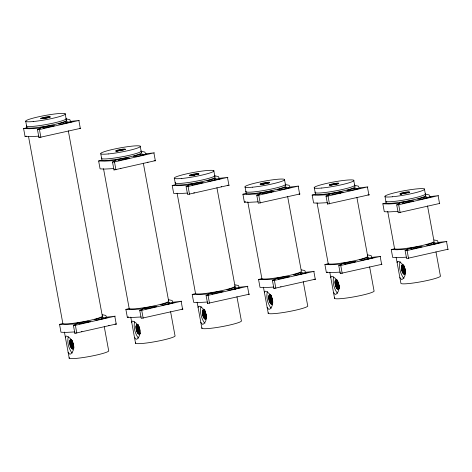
<?xml version="1.0" encoding="UTF-8"?>
<svg xmlns="http://www.w3.org/2000/svg" width="472" height="472" viewBox="0 0 472 472"><rect width="100%" height="100%" fill="white"/><g stroke="black" fill="none" stroke-linecap="round" stroke-linejoin="round"><path stroke-width="0.71" d="M65.396 337.397L65.844 336.223L66.375 336.064C73.213 338.318 76.552 348.832 70.818 353.923L69.709 354.218L68.121 352.248L64.422 332.07M131.741 322.447L132.19 321.273L132.72 321.113C139.553 323.367 142.892 333.881 137.163 338.973L136.054 339.268L134.467 337.297L130.762 317.119M198.087 307.496L198.529 306.322L199.066 306.163C205.898 308.417 209.238 318.93 203.509 324.022L202.394 324.317L200.812 322.346L197.107 302.168M264.432 292.546L264.875 291.372L265.406 291.212C272.244 293.466 275.583 303.98 269.848 309.072L268.739 309.366L267.152 307.396L263.453 287.218M330.772 277.595L331.22 276.421L331.751 276.262C338.583 278.515 341.923 289.029 336.194 294.121L335.085 294.416L333.498 292.445L329.792 272.267M397.117 262.644L397.56 261.47L398.097 261.311C404.929 263.565 408.268 274.079 402.539 279.17L401.424 279.465L399.843 277.495L396.138 257.317M79.396 128.29L80.736 128.307L38.975 137.559L37.453 129.617L40.574 128.301A3.28 0.348 -10.4 0 0 40.344 128.124L29.553 128.732L23.6 128.573L25.051 136.467L29.647 136.662L38.875 136.166M38.905 137.511L39.642 137.11M155.518 160.622L114.012 169.973L112.489 162.032L115.61 160.716A3.28 0.348 -10.4 0 0 115.38 160.533L104.589 161.147L98.636 160.982L100.088 168.876L104.684 169.07L113.911 168.575M113.941 169.926L114.307 169.672M116.413 323.975L74.906 333.326L73.384 325.385L76.505 324.069A3.28 0.348 -10.4 0 0 76.275 323.886L65.484 324.5L59.531 324.341L60.976 332.229L65.573 332.43L74.806 331.928M74.83 333.279L75.201 333.026M181.95 309.072L183.024 309.089L141.252 318.376L139.73 310.434L142.851 309.119A3.28 0.348 -10.4 0 0 142.621 308.936L131.824 309.549L125.871 309.39L127.322 317.278L131.918 317.479L141.146 316.977M229.103 185.136L187.602 194.493L186.08 186.552L189.201 185.23A3.28 0.348 -10.4 0 0 188.971 185.053L178.174 185.661L172.221 185.502L173.672 193.396L178.268 193.591L187.496 193.095M248.95 294.074L249.352 294.174L207.597 303.425L206.069 295.484L209.19 294.168A3.28 0.348 -10.4 0 0 208.966 293.985L198.169 294.599L192.216 294.44L193.667 302.334L198.264 302.528L207.491 302.027M207.521 303.378L207.887 303.13M298.994 193.921L300.068 193.939L258.29 203.22L256.768 195.278L259.889 193.962A3.28 0.348 -10.4 0 0 259.659 193.785L248.868 194.393L242.915 194.234L244.36 202.128L248.956 202.323L258.19 201.827M315.562 279.129L273.937 288.475L272.415 280.533L275.536 279.217A3.28 0.348 -10.4 0 0 275.306 279.035L264.515 279.648L258.562 279.489L260.007 287.383L264.603 287.578L273.837 287.076M273.86 288.427L274.232 288.18M367.948 194.788L369.305 194.771L327.533 204.057L326.01 196.116L329.132 194.8A3.28 0.348 -10.4 0 0 328.901 194.623L318.11 195.231L312.157 195.072L313.603 202.966L318.199 203.161L327.426 202.665M327.456 204.01L327.993 203.692M381.234 264.196L382.043 264.273L340.282 273.524L338.76 265.583L341.881 264.267A3.28 0.348 -10.4 0 0 341.651 264.084L330.854 264.698L324.907 264.538L326.353 272.433L330.949 272.627L340.176 272.126M340.206 273.477L340.943 273.076M439.727 203.438L398.221 212.789L396.698 204.848L399.819 203.532A3.28 0.348 -10.4 0 0 399.589 203.349L388.798 203.963L382.845 203.804L384.296 211.698L388.887 211.893L398.12 211.391M448.129 249.222L406.628 258.573L405.1 250.632L408.221 249.316A3.28 0.348 -10.4 0 0 407.997 249.133L397.2 249.747L391.247 249.588L392.698 257.482L397.294 257.677L406.522 257.175M68.287 336.743C67.012 341.905 68.499 347.628 71.307 352.053A9.281 3.263 77.3 0 0 72.293 353.032M134.632 321.792C133.352 326.954 134.845 332.677 137.653 337.102A9.281 3.263 77.3 0 0 138.638 338.082M201.107 306.428C199.573 311.679 201.131 317.615 203.992 322.152A9.281 3.263 77.3 0 0 204.978 323.131M267.453 291.478C265.919 296.729 267.476 302.664 270.338 307.201A9.281 3.263 77.3 0 0 271.323 308.181M333.663 276.94C332.382 282.103 333.875 287.832 336.683 292.251A9.281 3.263 77.3 0 0 337.669 293.23M400.138 261.577C398.604 266.833 400.162 272.763 403.023 277.3A9.281 3.263 77.3 0 0 404.008 278.279M109.044 325.45L108.749 325.55M37.477 129.647L39.447 129.517L79.302 120.384L71.72 121.28A3.28 0.348 -10.4 0 1 70.499 121.328L69.844 119.652L66.357 118.938M112.489 162.032L114.484 161.931L154.338 152.792L146.757 153.695A3.28 0.348 -10.4 0 1 145.535 153.742L144.88 152.067L141.393 151.347M186.08 186.552L188.068 186.446L227.929 177.313L220.347 178.215A3.28 0.348 -10.4 0 1 219.126 178.257L218.465 176.587L214.978 175.867M256.792 195.308L258.762 195.178L298.617 186.045L291.035 186.947A3.28 0.348 -10.4 0 1 289.814 186.989L289.159 185.313L285.666 184.599M326.01 196.116L328.005 196.016L367.859 186.882L360.278 187.779A3.28 0.348 -10.4 0 1 359.056 187.827L358.396 186.151L354.909 185.437M73.408 325.414L75.378 325.285L115.233 316.146L107.651 317.048A3.28 0.348 -10.4 0 1 106.43 317.096L105.775 315.42L102.282 314.706M139.73 310.434L141.718 310.334L181.578 301.195L173.997 302.098A3.28 0.348 -10.4 0 1 172.77 302.145L172.115 300.469L168.628 299.755M396.722 204.877L398.692 204.748L438.547 195.609L430.966 196.511A3.28 0.348 -10.4 0 1 429.744 196.558L429.089 194.883L425.602 194.169M206.093 295.513L208.063 295.383L247.918 286.244L240.342 287.147A3.28 0.348 -10.4 0 1 239.115 287.194L238.46 285.519L234.973 284.805M272.438 280.563L274.409 280.433L314.263 271.294L306.682 272.197A3.28 0.348 -10.4 0 1 305.461 272.244L304.806 270.568L301.313 269.854M338.76 265.583L340.749 265.482L380.609 256.343L373.027 257.246A3.28 0.348 -10.4 0 1 371.806 257.293L371.145 255.617L367.658 254.904M405.1 250.632L407.094 250.532L446.949 241.393L439.373 242.295A3.28 0.348 -10.4 0 1 438.146 242.343L437.491 240.667L434.004 239.953M65.885 121.764L58.327 123.941L61.165 124.201L71.703 121.764L67.761 122.095A5.705 0.608 -10.4 0 1 67.136 122.036C67.832 120.354 63.956 123.186 66.794 123.21M140.921 154.179L133.364 156.35L136.201 156.615L146.739 154.179L142.798 154.503A5.705 0.608 -10.4 0 1 142.172 154.45C143.11 153.135 139.057 154.568 141.382 155.719M214.506 178.693L206.954 180.87L209.792 181.136L220.324 178.693L216.382 179.024A5.705 0.608 -10.4 0 1 215.763 178.965C216.672 177.773 212.896 178.805 214.795 180.274M285.194 187.425L277.642 189.602L280.48 189.862L291.012 187.425L287.07 187.756A5.705 0.608 -10.4 0 1 286.451 187.697C286.97 185.915 283.412 189.148 286.238 188.841M354.437 188.263L346.885 190.44L349.722 190.7L360.254 188.263L356.313 188.593A5.705 0.608 -10.4 0 1 355.693 188.535C356.454 186.953 352.442 189.396 355.209 189.732M425.13 196.995L417.572 199.166L420.41 199.432L430.948 196.995L427.007 197.325A5.705 0.608 -10.4 0 1 426.381 197.267C427.29 196.075 423.52 197.107 425.419 198.576M101.81 317.532L94.258 319.703L97.096 319.969L107.628 317.532L103.687 317.863A5.705 0.608 -10.4 0 1 103.067 317.803C103.952 316.618 100.235 317.632 102.105 319.107M168.156 302.582L160.604 304.753L163.442 305.018L173.973 302.582L170.032 302.912A5.705 0.608 -10.4 0 1 169.413 302.853C169.955 301.083 166.35 304.287 169.2 303.998M234.501 287.631L226.949 289.802L229.781 290.068L240.319 287.631L236.378 287.961A5.705 0.608 -10.4 0 1 235.752 287.902C236.637 286.716 232.926 287.725 234.79 289.206M300.847 272.68L293.289 274.851L296.127 275.117L306.658 272.68L302.717 273.011A5.705 0.608 -10.4 0 1 302.098 272.952C302.989 271.66 299.024 273.052 301.307 274.22M367.186 257.73L359.634 259.901L362.472 260.166L373.004 257.73L369.063 258.06A5.705 0.608 -10.4 0 1 368.443 258.001C369.204 255.806 364.791 259.789 368.349 259.122M433.532 242.779L425.98 244.95L428.812 245.216L439.349 242.779L435.408 243.109A5.705 0.608 -10.4 0 1 434.783 243.05C435.691 241.859 431.921 242.891 433.821 244.36M148.037 162.138L147.6 162.268M221.545 186.688L221.191 186.782M23.6 128.573L26.922 127.741A20.178 2.142 -10.4 0 0 48.988 125.646A20.178 2.142 -10.4 0 0 66.34 120.077M25.051 136.467L26.279 136.113M98.636 160.982L101.958 160.155A20.178 2.142 -10.4 0 0 124.024 158.055A20.178 2.142 -10.4 0 0 141.376 152.485M172.221 185.502L175.543 184.676A20.178 2.142 -10.4 0 0 197.609 182.575A20.178 2.142 -10.4 0 0 214.966 177.006M242.915 194.234L246.231 193.402A20.178 2.142 -10.4 0 0 268.303 191.307A20.178 2.142 -10.4 0 0 285.654 185.738M244.36 202.128L245.587 201.774M312.157 195.072L315.473 194.24A20.178 2.142 -10.4 0 0 337.539 192.145A20.178 2.142 -10.4 0 0 354.897 186.576M382.845 203.804L386.167 202.972A20.178 2.142 -10.4 0 0 408.233 200.877A20.178 2.142 -10.4 0 0 425.585 195.302M59.531 324.341L62.847 323.509A20.178 2.142 -10.4 0 0 84.919 321.408A20.178 2.142 -10.4 0 0 102.271 315.839M125.871 309.39L129.192 308.558A20.178 2.142 -10.4 0 0 151.258 306.458A20.178 2.142 -10.4 0 0 168.616 300.888M192.216 294.44L195.538 293.608A20.178 2.142 -10.4 0 0 217.604 291.507A20.178 2.142 -10.4 0 0 234.956 285.938M127.322 317.278L128.549 316.924M258.562 279.489L261.877 278.657A20.178 2.142 -10.4 0 0 283.949 276.557A20.178 2.142 -10.4 0 0 301.301 270.987L287.619 196.452M324.907 264.538L328.223 263.706A20.178 2.142 -10.4 0 0 350.289 261.612A20.178 2.142 -10.4 0 0 367.647 256.036M391.247 249.588L394.568 248.756A20.178 2.142 -10.4 0 0 416.634 246.661A20.178 2.142 -10.4 0 0 433.986 241.086L427.532 205.922M326.353 272.433L327.58 272.073M425.903 198.464L426.493 198.352M434.305 244.248L434.977 244.124M235.274 289.1L235.764 289.006M51.696 125.434L40.149 127.599L43.4 127.387A5.705 0.608 -10.4 0 1 44.02 127.44L43.448 128.083L54.534 125.7L51.696 125.434L51.89 126.484M126.732 157.849L115.186 160.008L118.437 159.796A5.705 0.608 -10.4 0 1 119.056 159.855L118.496 160.468L129.57 158.108L126.732 157.849L126.927 158.899M200.317 182.363L188.759 184.54L192.021 184.316A5.705 0.608 -10.4 0 1 192.647 184.375L192.069 185.018L203.155 182.629L200.317 182.363L200.512 183.419M271.011 191.095L259.452 193.272L262.715 193.048A5.705 0.608 -10.4 0 1 263.335 193.107L262.762 193.744L273.848 191.361L271.011 191.095L271.205 192.151M340.253 191.933L328.707 194.098L331.952 193.886A5.705 0.608 -10.4 0 1 332.577 193.939L332.017 194.594L343.085 192.198L340.253 191.933L340.542 193.514M410.941 200.665L399.383 202.836L402.646 202.612A5.705 0.608 -10.4 0 1 403.265 202.671L402.693 203.314L413.779 200.93L410.941 200.665L411.136 201.715M419.342 246.449L407.796 248.608L411.047 248.396A5.705 0.608 -10.4 0 1 411.672 248.455L411.094 249.098L422.18 246.714L419.342 246.449L419.537 247.499M353.003 261.399L341.457 263.559L344.702 263.346A5.705 0.608 -10.4 0 1 345.327 263.405L344.796 264.066L355.835 261.659L353.003 261.399L353.192 262.45M286.657 276.35L275.099 278.521L278.362 278.297A5.705 0.608 -10.4 0 1 278.981 278.356L278.409 278.999L289.495 276.61L286.657 276.35L286.852 277.4M220.312 291.301L208.766 293.46L212.017 293.248A5.705 0.608 -10.4 0 1 212.636 293.307L212.064 293.95L223.15 291.56L220.312 291.301L220.507 292.351M153.966 306.251L142.426 308.411L145.671 308.198A5.705 0.608 -10.4 0 1 146.296 308.257L145.736 308.912L156.804 306.511L153.966 306.251L154.161 307.301M87.627 321.202L76.069 323.373L79.331 323.149A5.705 0.608 -10.4 0 1 79.951 323.208L79.379 323.851L90.459 321.462L87.627 321.202L87.821 322.252M280.988 286.746L280.657 286.811M81.957 331.598L81.479 331.686M120.891 168.28L120.584 168.333M194.476 192.8L193.738 192.918M227.351 185.301L227.705 185.254M154.114 160.74L154.433 160.698M314.039 279.241L314.358 279.2M115.009 324.093L115.61 324.022M438.14 195.856L439.585 203.751M446.541 241.64L447.993 249.535M424.428 188.989L425.691 195.88M435.969 251.883L440.364 275.819A20.178 2.142 -10.4 0 1 423.006 281.389A20.178 2.142 -10.4 0 1 400.94 283.489L399.843 277.495M398.692 204.748L400.138 212.642M407.094 250.532L408.546 258.426M385.004 196.659L386.267 203.544M387.718 211.438L394.568 248.756M367.452 187.124L368.897 195.019M380.196 256.591L381.647 264.485M353.734 180.257L354.873 186.44M356.867 197.308L367.629 255.966M369.623 266.833L374.019 290.77A20.178 2.142 -10.4 0 1 354.071 296.829A20.178 2.142 -10.4 0 1 334.66 297.861M328.005 196.016L329.45 203.91M340.749 265.482L342.2 273.377M314.317 187.927L315.585 194.836M317.048 202.801L328.341 264.355M333.498 292.445L334.601 298.44M298.21 186.292L299.655 194.187M313.856 271.542L315.302 279.436M284.492 179.419L285.631 185.602M303.284 281.784L307.673 305.72A20.178 2.142 -10.4 0 1 287.731 311.78A20.178 2.142 -10.4 0 1 268.314 312.812M258.762 195.178L260.208 203.072M274.409 280.433L275.854 288.327M245.074 187.089L246.343 193.992M247.8 201.951L262.001 279.318M267.152 307.396L268.255 313.39M227.516 177.56L228.967 185.455M247.511 286.492L248.962 294.386M213.804 170.687L214.937 176.87M216.925 187.703L235.08 286.61M236.938 296.735L241.334 320.671A20.178 2.142 -10.4 0 1 221.386 326.73A20.178 2.142 -10.4 0 1 201.975 327.757M188.068 186.446L189.52 194.34M208.063 295.383L209.515 303.278M174.386 178.357L175.519 184.54M177.106 193.201L195.526 293.56M200.812 322.346L201.91 328.341M153.931 153.04L155.376 160.934M181.165 301.443L182.617 309.337M140.219 146.172L141.352 152.356M143.346 163.218L168.598 300.817M170.593 311.685L174.988 335.621A20.178 2.142 -10.4 0 1 155.04 341.681A20.178 2.142 -10.4 0 1 135.629 342.707M114.484 161.931L115.929 169.826M141.718 310.334L143.169 318.228M100.796 153.837L101.934 160.026M103.527 168.716L129.31 309.207M134.467 337.297L135.57 343.291M78.895 120.625L80.34 128.52M114.826 316.393L116.271 324.288M65.183 113.758L66.452 120.673M68.316 130.827L102.389 316.482M104.253 326.636L108.643 350.572A20.178 2.142 -10.4 0 1 88.701 356.631A20.178 2.142 -10.4 0 1 69.284 357.658M39.447 129.517L40.893 137.411M75.378 325.285L76.824 333.179M25.759 121.428L27.028 128.337M28.491 136.32L62.835 323.426M68.121 352.248L69.225 358.242M285.365 184.157A20.178 2.142 -10.4 0 1 265.417 190.216A20.178 2.142 -10.4 0 1 246.006 191.243M260.479 184.239A4.844 0.513 -10.4 0 1 266.143 182.912A4.844 0.513 -10.4 0 1 269.571 182.87M261.494 184.369A4.437 0.472 -10.4 0 1 268.981 183.13M263.234 184.275A4.844 0.513 -10.4 0 1 264.438 184.021M265.683 183.797A4.844 0.513 -10.4 0 1 266.875 183.62M272.415 303.638A4.844 1.699 77.3 0 1 269.005 299.289A4.844 1.699 77.3 0 1 270.91 295.437M272.261 298.387A4.844 1.699 77.3 0 1 272.545 299.62M272.645 303.207A4.437 1.558 77.3 0 1 269.524 299.218A4.437 1.558 77.3 0 1 271.264 295.684M271.896 303.821A4.844 1.699 77.3 0 1 269.742 299.124A4.844 1.699 77.3 0 1 270.214 294.67M272.12 303.142A4.844 1.699 77.3 0 1 270.385 295.655M272.497 302.723A4.437 1.558 77.3 0 1 271.117 295.207M272.35 302.186A4.844 1.699 77.3 0 1 271.022 296.445M272.68 303.549A4.437 1.558 77.3 0 1 270.379 299.62A4.437 1.558 77.3 0 1 270.692 294.97M272.238 299.856A4.844 1.699 77.3 0 1 271.955 298.623M272.35 300.912A4.437 1.558 77.3 0 1 271.553 296.569M354.608 184.994A20.178 2.142 -10.4 0 1 334.66 191.048A20.178 2.142 -10.4 0 1 315.249 192.08M338.813 183.708A4.844 0.513 -10.4 0 1 338.477 183.897M329.385 185.266A4.844 0.513 -10.4 0 1 333.533 184.068A4.844 0.513 -10.4 0 1 338.518 183.49M330.736 185.207A4.437 0.472 -10.4 0 1 337.669 183.962M334.919 184.635A4.844 0.513 -10.4 0 1 336.117 184.458M338.89 284.669A4.844 1.699 77.3 0 1 337.504 289.035A4.844 1.699 77.3 0 1 335.149 281.99A4.844 1.699 77.3 0 1 337.757 281.271M338.217 282.28A4.844 1.699 77.3 0 1 338.607 283.436M339.197 287.595A4.437 1.558 77.3 0 1 336.129 285.401A4.437 1.558 77.3 0 1 337.138 280.268M338.725 289.076A4.844 1.699 77.3 0 1 336.371 285.407A4.844 1.699 77.3 0 1 336.217 280.156M338.973 288.705A4.844 1.699 77.3 0 1 336.955 284.628A4.844 1.699 77.3 0 1 336.955 279.99M339.315 288.245A4.437 1.558 77.3 0 1 337.25 280.911M338.695 287.236A4.844 1.699 77.3 0 1 337.462 280.539M339.02 288.598A4.437 1.558 77.3 0 1 336.719 284.675A4.437 1.558 77.3 0 1 337.037 280.02M338.967 286.067A4.844 1.699 77.3 0 1 338.135 282.457M339.114 286.887A4.437 1.558 77.3 0 1 337.893 281.619M214.672 175.425A20.178 2.142 -10.4 0 1 194.73 181.484A20.178 2.142 -10.4 0 1 175.313 182.517M189.437 175.838A4.844 0.513 -10.4 0 1 194.847 174.28A4.844 0.513 -10.4 0 1 198.547 174.327M190.228 175.855A4.437 0.472 -10.4 0 1 196.942 174.445M197.738 174.392A4.437 0.472 -10.4 0 1 198.293 174.398M191.455 175.808A4.844 0.513 -10.4 0 1 192.541 175.543M193.744 175.289A4.844 0.513 -10.4 0 1 194.989 175.065M206.069 318.588A4.844 1.699 77.3 0 1 203.332 316.629A4.844 1.699 77.3 0 1 202.795 310.222A4.844 1.699 77.3 0 1 205.532 312.181M206.205 314.57A4.844 1.699 77.3 0 1 206.299 317.868M206.512 317.497A4.437 1.558 77.3 0 1 204.37 317.55A4.437 1.558 77.3 0 1 203.013 311.709A4.437 1.558 77.3 0 1 204.925 310.635M205.55 318.771A4.844 1.699 77.3 0 1 203.526 314.694A4.844 1.699 77.3 0 1 203.532 310.057M206.288 318.606A4.844 1.699 77.3 0 1 204.264 314.529A4.844 1.699 77.3 0 1 204.27 309.892M206.624 318.146A4.437 1.558 77.3 0 1 204.771 314.405A4.437 1.558 77.3 0 1 204.771 310.157M206.512 317.927A4.844 1.699 77.3 0 1 204.777 310.44M205.886 318.311A4.437 1.558 77.3 0 1 203.827 313.438A4.437 1.558 77.3 0 1 204.742 309.815M206.282 315.969A4.844 1.699 77.3 0 1 205.609 313.573M206.429 316.789A4.437 1.558 77.3 0 1 205.208 311.52M141.087 150.91A20.178 2.142 -10.4 0 1 121.139 156.964A20.178 2.142 -10.4 0 1 101.728 157.996M115.846 151.323A4.844 0.513 -10.4 0 1 121.257 149.76A4.844 0.513 -10.4 0 1 124.962 149.813M116.637 151.335A4.437 0.472 -10.4 0 1 123.351 149.931M120.159 150.774A4.844 0.513 -10.4 0 1 121.404 150.55M139.954 332.819A4.844 1.699 77.3 0 1 137.293 332.276A4.844 1.699 77.3 0 1 136.361 325.379A4.844 1.699 77.3 0 1 139.187 327.131M139.576 328.288A4.844 1.699 77.3 0 1 139.859 329.521M139.96 333.108A4.437 1.558 77.3 0 1 136.833 329.12A4.437 1.558 77.3 0 1 138.579 325.586M140.125 333.804A4.844 1.699 77.3 0 1 137.187 329.645A4.844 1.699 77.3 0 1 137.954 324.453M139.942 333.556A4.844 1.699 77.3 0 1 137.918 329.48A4.844 1.699 77.3 0 1 137.924 324.836M139.812 332.624A4.437 1.558 77.3 0 1 138.432 325.108M139.665 332.087A4.844 1.699 77.3 0 1 138.331 326.347M139.989 333.45A4.437 1.558 77.3 0 1 137.688 329.521A4.437 1.558 77.3 0 1 138.007 324.872M139.936 330.919A4.844 1.699 77.3 0 1 139.104 327.308M139.659 330.813A4.437 1.558 77.3 0 1 138.862 326.471M73.384 348.489A4.844 1.699 77.3 0 1 70.104 344.761A4.844 1.699 77.3 0 1 71.366 339.775M73.679 345.693A4.844 1.699 77.3 0 1 73.614 347.77M73.302 348.454A4.437 1.558 77.3 0 1 70.611 344.643A4.437 1.558 77.3 0 1 71.319 339.881M73.827 347.398A4.437 1.558 77.3 0 1 73.614 348.059M72.865 348.672A4.844 1.699 77.3 0 1 70.711 343.976A4.844 1.699 77.3 0 1 71.183 339.521M73.089 347.994A4.844 1.699 77.3 0 1 71.355 340.507M73.939 348.047A4.437 1.558 77.3 0 1 71.88 340.713M73.319 347.038A4.844 1.699 77.3 0 1 72.092 340.341M73.201 348.212A4.437 1.558 77.3 0 1 71.231 343.905A4.437 1.558 77.3 0 1 71.661 339.822M73.597 345.87A4.844 1.699 77.3 0 1 72.924 343.474M73.738 346.69A4.437 1.558 77.3 0 1 72.523 341.421M66.05 118.496A20.178 2.142 -10.4 0 1 46.103 124.549A20.178 2.142 -10.4 0 1 26.692 125.581M40.828 118.767A4.844 0.513 -10.4 0 1 46.221 117.345A4.844 0.513 -10.4 0 1 50.256 117.209M42.185 118.708A4.437 0.472 -10.4 0 1 49.112 117.463M43.92 118.614A4.844 0.513 -10.4 0 1 45.123 118.36M46.368 118.136A4.844 0.513 -10.4 0 1 47.566 117.959M425.296 193.727A20.178 2.142 -10.4 0 1 407.944 199.296A20.178 2.142 -10.4 0 1 385.878 201.391M405.1 273.736A4.844 1.699 77.3 0 1 402.362 271.778A4.844 1.699 77.3 0 1 401.825 265.37A4.844 1.699 77.3 0 1 404.563 267.329M404.947 268.485A4.844 1.699 77.3 0 1 405.236 269.718M405.401 270.94A4.844 1.699 77.3 0 1 405.43 272.067M405.336 273.306A4.437 1.558 77.3 0 1 402.209 269.317A4.437 1.558 77.3 0 1 403.955 265.783M405.607 270.739A4.437 1.558 77.3 0 1 405.542 272.645M404.581 273.919A4.844 1.699 77.3 0 1 402.557 269.842A4.844 1.699 77.3 0 1 402.563 265.205M405.318 273.754A4.844 1.699 77.3 0 1 403.294 269.677A4.844 1.699 77.3 0 1 403.3 265.04M405.183 272.822A4.437 1.558 77.3 0 1 403.802 265.305M405.035 272.291A4.844 1.699 77.3 0 1 403.707 266.544M405.365 273.648A4.437 1.558 77.3 0 1 403.064 269.724A4.437 1.558 77.3 0 1 403.377 265.069M404.929 269.954A4.844 1.699 77.3 0 1 404.474 267.506M405.46 271.937A4.437 1.558 77.3 0 1 404.238 266.668M409.165 192.629A4.844 0.513 -10.4 0 1 408.534 192.859M401.843 194.163A4.844 0.513 -10.4 0 1 402.457 193.184A4.844 0.513 -10.4 0 1 409.519 192.299M400.846 194.151A4.437 0.472 -10.4 0 1 401.43 193.939M402.244 193.703A4.437 0.472 -10.4 0 1 408.917 192.7M252.514 187.195A20.178 2.142 -10.4 0 0 284.433 180.003A20.178 2.142 -10.4 0 0 257.405 182.57A20.178 2.142 -10.4 0 0 252.514 187.195M261.842 184.198A4.844 0.513 -10.4 0 0 269.5 182.475A4.844 0.513 -10.4 0 0 263.016 183.089A4.844 0.513 -10.4 0 0 261.842 184.198M268.621 296.988A4.844 1.699 77.3 0 0 271.459 304.233A4.844 1.699 77.3 0 0 271.689 297.272A4.844 1.699 77.3 0 0 268.621 296.988M321.757 188.033A20.178 2.142 -10.4 0 0 353.675 180.841A20.178 2.142 -10.4 0 0 326.648 183.407A20.178 2.142 -10.4 0 0 321.757 188.033M331.078 185.036A4.844 0.513 -10.4 0 0 338.743 183.313A4.844 0.513 -10.4 0 0 332.253 183.927A4.844 0.513 -10.4 0 0 331.078 185.036M334.967 282.038A4.844 1.699 77.3 0 0 337.804 289.283A4.844 1.699 77.3 0 0 338.035 282.321A4.844 1.699 77.3 0 0 334.967 282.038M181.826 178.463A20.178 2.142 -10.4 0 0 213.745 171.271A20.178 2.142 -10.4 0 0 186.717 173.838A20.178 2.142 -10.4 0 0 181.826 178.463M191.148 175.472A4.844 0.513 -10.4 0 0 198.812 173.743A4.844 0.513 -10.4 0 0 192.322 174.357A4.844 0.513 -10.4 0 0 191.148 175.472M202.281 311.933A4.844 1.699 77.3 0 0 205.119 319.184A4.844 1.699 77.3 0 0 205.35 312.222A4.844 1.699 77.3 0 0 202.281 311.933M108.235 153.943A20.178 2.142 -10.4 0 0 140.155 146.751A20.178 2.142 -10.4 0 0 113.132 149.323A20.178 2.142 -10.4 0 0 108.235 153.943M117.563 150.951A4.844 0.513 -10.4 0 0 125.222 149.223A4.844 0.513 -10.4 0 0 118.737 149.842A4.844 0.513 -10.4 0 0 117.563 150.951M135.936 326.884A4.844 1.699 77.3 0 0 138.774 334.135A4.844 1.699 77.3 0 0 139.004 327.173A4.844 1.699 77.3 0 0 135.936 326.884M69.59 341.834A4.844 1.699 77.3 0 0 72.428 349.085A4.844 1.699 77.3 0 0 72.659 342.123A4.844 1.699 77.3 0 0 69.59 341.834M33.199 121.534A20.178 2.142 -10.4 0 0 65.118 114.342A20.178 2.142 -10.4 0 0 38.096 116.909A20.178 2.142 -10.4 0 0 33.199 121.534M42.527 118.537A4.844 0.513 -10.4 0 0 50.185 116.814A4.844 0.513 -10.4 0 0 43.701 117.428A4.844 0.513 -10.4 0 0 42.527 118.537M401.312 267.087A4.844 1.699 77.3 0 0 404.15 274.332A4.844 1.699 77.3 0 0 404.38 267.37A4.844 1.699 77.3 0 0 401.312 267.087M392.444 196.759A20.178 2.142 -10.4 0 0 424.363 189.567A20.178 2.142 -10.4 0 0 397.336 192.139A20.178 2.142 -10.4 0 0 392.444 196.759M401.772 193.768A4.844 0.513 -10.4 0 0 409.43 192.039A4.844 0.513 -10.4 0 0 402.946 192.659A4.844 0.513 -10.4 0 0 401.772 193.768"/></g></svg>
